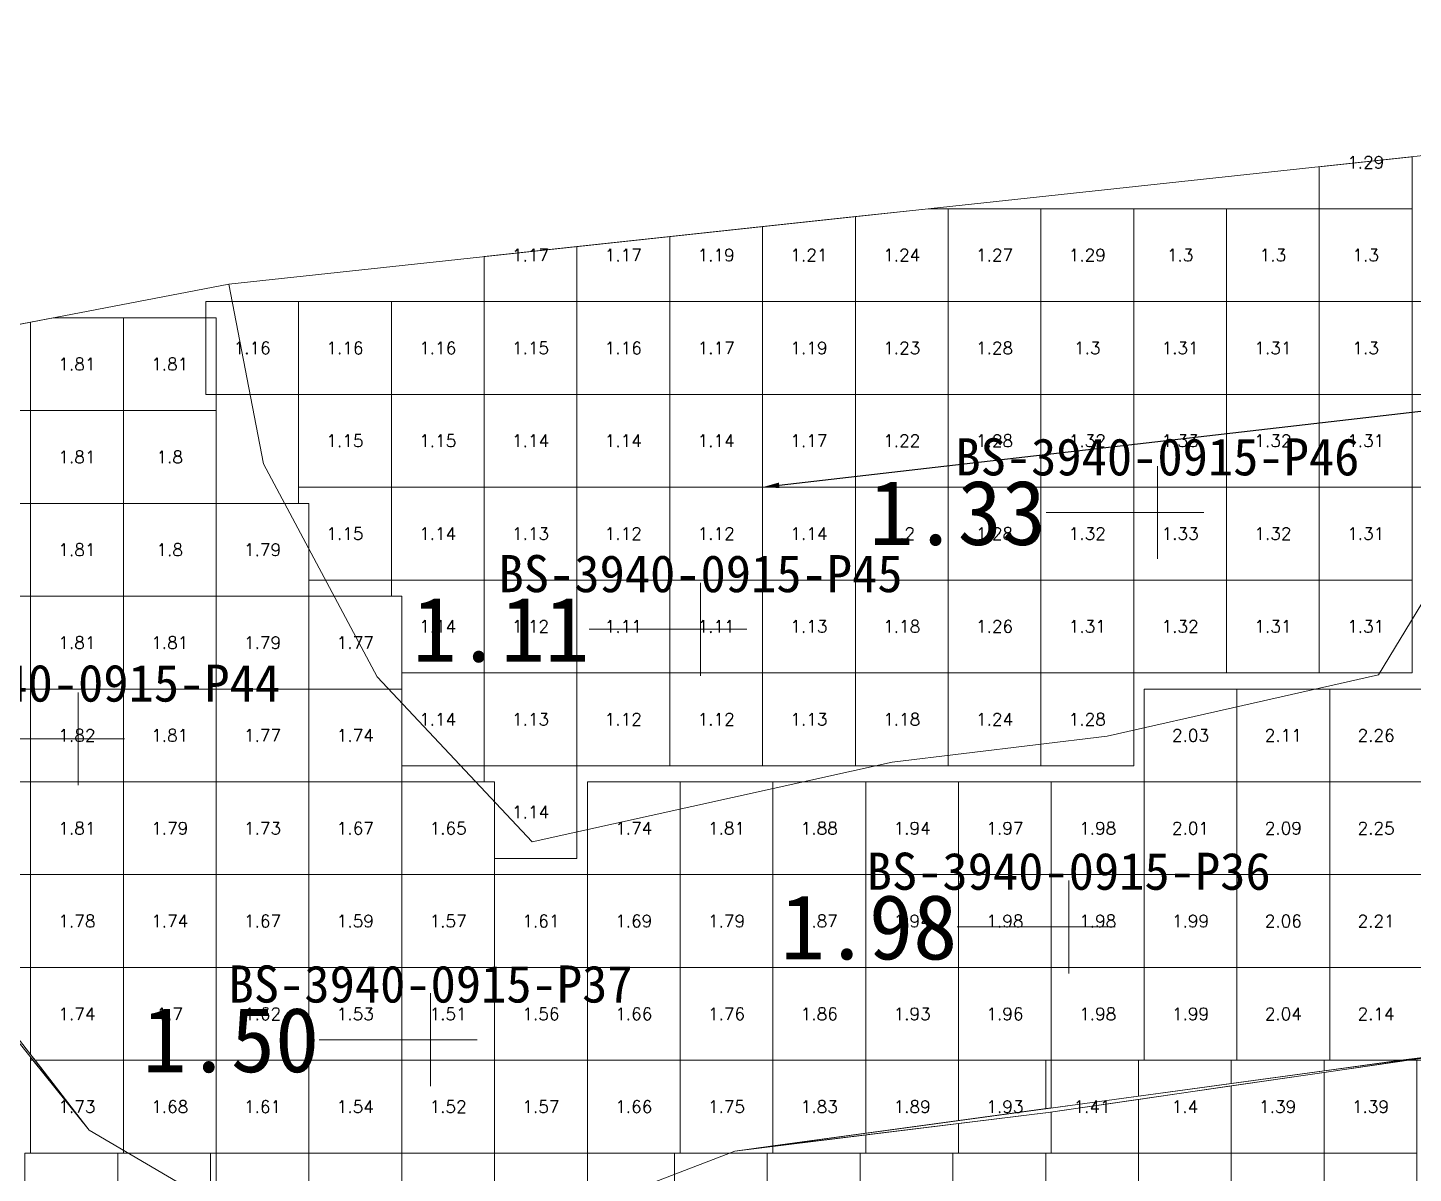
# Model space of a CAD drawing. Header units: inches. Extents: x 469985 to 470094, y 4349619 to 4349666.
# Drawn here: x 470051.65 to 470066.58, y 4349651.3 to 4349663.64 of the extents above; entities that cross this region are included whole.
import ezdxf
from ezdxf import colors
from ezdxf.entities.mleader import LeaderData, LeaderLine
from ezdxf.enums import TextEntityAlignment as Align
from ezdxf.math import Vec2, Vec3

# ---------------------------------------------------------------- set-up
doc = ezdxf.new("R2010")
doc.units = ezdxf.units.IN
doc.header["$MEASUREMENT"] = 0
for name, color, linetype, lineweight in [('点', 7, 'Continuous', 0), ('爆区方格网', 7, 'Continuous', 0), ('线条', 7, 'Continuous', 0), ('钻孔', 7, 'Continuous', 0)]:
    doc.layers.add(name, color=color, linetype=linetype, lineweight=lineweight)
doc.styles.add('3dmine_textStyle_1', font='txt.shx', dxfattribs={"height": 1, "bigfont": 'gbcbig.shx'})
doc.styles.add('3dmine_textStyle_2', font='simsunb.ttf', dxfattribs={"height": 1})
doc.styles.get("Standard").update_dxf_attribs({"font": 'arial.ttf'})

msp = doc.modelspace()

# ---------------------------------------------------------------- hatches: boundary and pattern name
at = {"layer": '钻孔', "linetype": 'Continuous', "lineweight": 0, "true_color": 0x0000ff, "extrusion": (0, 1, 0)}
for points in [[(-470064.823, 3930.486), (-470063.823, 3930.486), (-470063.823, 3940.486), (-470064.823, 3940.486)], [(-470059.9, 3929.772), (-470058.9, 3929.772), (-470058.9, 3940.772), (-470059.9, 3940.772)]]:
    msp.add_hatch(color=5, dxfattribs=at).paths.add_polyline_path(points, flags=0)
at = {"layer": '钻孔', "linetype": 'Continuous', "lineweight": 0, "true_color": 0xff0000, "extrusion": (0, 1, 0)}
for points in [[(-470053.192, 3929.817), (-470052.192, 3929.817), (-470052.192, 3940.817), (-470053.192, 3940.817)], [(-470063.867, 3929.742), (-470062.867, 3929.742), (-470062.867, 3940.742), (-470063.867, 3940.742)], [(-470056.991, 3929.75), (-470055.991, 3929.75), (-470055.991, 3940.75), (-470056.991, 3940.75)]]:
    msp.add_hatch(color=1, dxfattribs=at).paths.add_polyline_path(points, flags=0)

# ---------------------------------------------------------------- linework, layer by layer
at = {"color": 7, "linetype": 'Continuous', "lineweight": 0}
for points, elevation in [([(470047.117, 4349638.106), (470054.879, 4349638.777), (470061.268, 4349639.601), (470068.933, 4349639.99), (470072.867, 4349640.331), (470073.547, 4349643.49), (470075.928, 4349647.622), (470077.249, 4349652.237), (470076.521, 4349660.129), (470076.183, 4349663.27), (470072.137, 4349662.937), (470066.788, 4349662.272), (470067.495, 4349658.791), (470066.204, 4349656.669), (470063.283, 4349656.008), (470060.964, 4349655.726), (470057.087, 4349654.869), (470055.414, 4349656.646), (470054.192, 4349658.942), (470053.816, 4349660.878), (470048.386, 4349659.836)], 3935.364), ([(470053.816, 4349660.878), (470054.192, 4349658.942), (470055.414, 4349656.646), (470057.087, 4349654.869), (470060.964, 4349655.726), (470063.283, 4349656.008), (470066.204, 4349656.669), (470067.495, 4349658.791), (470066.788, 4349662.272), (470053.816, 4349660.878), (470053.816, 4349660.878)], 3935.363), ([(470049.125, 4349655.871), (470052.312, 4349651.762), (470055.296, 4349650.011), (470059.268, 4349651.538), (470067.525, 4349652.661), (470068.988, 4349652.36), (470070.251, 4349650.304), (470069.526, 4349649.115), (470066.875, 4349647.997), (470062.274, 4349647.979), (470061.243, 4349645.934), (470059.872, 4349644.483), (470058.91, 4349643.639), (470057.131, 4349643.145), (470053.818, 4349643.965), (470052.039, 4349645.708), (470048.627, 4349645.298)], 3935.363), ([(470050.741, 4349653.716), (470052.312, 4349651.762), (470055.296, 4349650.011), (470059.268, 4349651.538), (470062.645, 4349651.953), (470067.525, 4349652.661), (470068.988, 4349652.36), (470070.251, 4349650.304), (470069.526, 4349649.115), (470066.875, 4349647.997), (470062.274, 4349647.979), (470061.243, 4349645.934), (470059.872, 4349644.483), (470058.91, 4349643.639), (470057.131, 4349643.145), (470053.818, 4349643.965), (470052.039, 4349645.708), (470048.627, 4349645.298)], 3935.364)]:
    msp.add_lwpolyline(points, dxfattribs=dict(at, elevation=elevation))
at = {"layer": '点', "color": 138, "linetype": 'Continuous', "lineweight": 0, "true_color": 0x004c4c}
for points, elevation in [([(470063.823, 4349657.916), (470063.823, 4349658.916)], 3940.486), ([(470064.323, 4349658.416), (470063.323, 4349658.416)], 3940.486), ([(470058.9, 4349656.658), (470058.9, 4349657.658)], 3940.772), ([(470059.4, 4349657.158), (470058.4, 4349657.158)], 3940.772), ([(470052.192, 4349655.479), (470052.192, 4349656.479)], 3940.817), ([(470052.692, 4349655.979), (470051.692, 4349655.979)], 3940.817), ([(470062.867, 4349653.452), (470062.867, 4349654.452)], 3940.742), ([(470063.367, 4349653.952), (470062.367, 4349653.952)], 3940.742), ([(470055.991, 4349652.237), (470055.991, 4349653.237)], 3940.75), ([(470056.491, 4349652.737), (470055.491, 4349652.737)], 3940.75)]:
    msp.add_lwpolyline(points, dxfattribs=dict(at, elevation=elevation))
at = {"layer": '爆区方格网', "color": 5, "linetype": 'Continuous', "lineweight": 0, "true_color": 0x0000ff}
for points, elevation in [([(470066.568, 4349661.689), (470065.568, 4349661.689), (470065.568, 4349662.141), (470066.568, 4349662.249), (470066.568, 4349661.689)], 3940.486), ([(470061.568, 4349660.689), (470060.568, 4349660.689), (470060.568, 4349661.604), (470061.356, 4349661.689), (470061.568, 4349661.689), (470061.568, 4349660.689)], 3940.486), ([(470062.568, 4349660.689), (470061.568, 4349660.689), (470061.568, 4349661.689), (470062.568, 4349661.689), (470062.568, 4349660.689)], 3940.486), ([(470063.568, 4349660.689), (470062.568, 4349660.689), (470062.568, 4349661.689), (470063.568, 4349661.689), (470063.568, 4349660.689)], 3940.486), ([(470064.568, 4349660.689), (470063.568, 4349660.689), (470063.568, 4349661.689), (470064.568, 4349661.689), (470064.568, 4349660.689)], 3940.486), ([(470065.568, 4349660.689), (470064.568, 4349660.689), (470064.568, 4349661.689), (470065.568, 4349661.689), (470065.568, 4349660.689)], 3940.486), ([(470066.568, 4349660.689), (470065.568, 4349660.689), (470065.568, 4349661.689), (470066.568, 4349661.689), (470066.568, 4349660.689)], 3940.486), ([(470060.568, 4349660.689), (470059.568, 4349660.689), (470059.568, 4349661.496), (470060.568, 4349661.604), (470060.568, 4349660.689)], 3940.486), ([(470058.568, 4349660.689), (470057.568, 4349660.689), (470057.568, 4349661.281), (470058.568, 4349661.389), (470058.568, 4349660.689)], 3940.486), ([(470059.568, 4349660.689), (470058.568, 4349660.689), (470058.568, 4349661.389), (470059.568, 4349661.496), (470059.568, 4349660.689)], 3940.486), ([(470057.568, 4349660.689), (470056.568, 4349660.689), (470056.568, 4349661.174), (470057.568, 4349661.281), (470057.568, 4349660.689)], 3940.486), ([(470054.568, 4349659.689), (470053.568, 4349659.689), (470053.568, 4349660.689), (470054.568, 4349660.689), (470054.568, 4349659.689)], 3940.486), ([(470055.568, 4349659.689), (470054.568, 4349659.689), (470054.568, 4349660.689), (470055.568, 4349660.689), (470055.568, 4349659.689)], 3940.486), ([(470056.568, 4349659.689), (470055.568, 4349659.689), (470055.568, 4349660.689), (470056.568, 4349660.689), (470056.568, 4349659.689)], 3940.486), ([(470057.568, 4349659.689), (470056.568, 4349659.689), (470056.568, 4349660.689), (470057.568, 4349660.689), (470057.568, 4349659.689)], 3940.486), ([(470058.568, 4349659.689), (470057.568, 4349659.689), (470057.568, 4349660.689), (470058.568, 4349660.689), (470058.568, 4349659.689)], 3940.486), ([(470059.568, 4349659.689), (470058.568, 4349659.689), (470058.568, 4349660.689), (470059.568, 4349660.689), (470059.568, 4349659.689)], 3940.486), ([(470060.568, 4349659.689), (470059.568, 4349659.689), (470059.568, 4349660.689), (470060.568, 4349660.689), (470060.568, 4349659.689)], 3940.486), ([(470061.568, 4349659.689), (470060.568, 4349659.689), (470060.568, 4349660.689), (470061.568, 4349660.689), (470061.568, 4349659.689)], 3940.486), ([(470062.568, 4349659.689), (470061.568, 4349659.689), (470061.568, 4349660.689), (470062.568, 4349660.689), (470062.568, 4349659.689)], 3940.486), ([(470063.568, 4349659.689), (470062.568, 4349659.689), (470062.568, 4349660.689), (470063.568, 4349660.689), (470063.568, 4349659.689)], 3940.486), ([(470064.568, 4349659.689), (470063.568, 4349659.689), (470063.568, 4349660.689), (470064.568, 4349660.689), (470064.568, 4349659.689)], 3940.486), ([(470065.568, 4349659.689), (470064.568, 4349659.689), (470064.568, 4349660.689), (470065.568, 4349660.689), (470065.568, 4349659.689)], 3940.486), ([(470066.568, 4349659.689), (470065.568, 4349659.689), (470065.568, 4349660.689), (470066.568, 4349660.689), (470066.568, 4349659.689)], 3940.486), ([(470066.68, 4349660.515), (470067.568, 4349660.515), (470067.568, 4349659.689), (470066.568, 4349659.689), (470066.568, 4349660.689), (470066.68, 4349660.689), (470066.68, 4349660.515)], 3940.486), ([(470055.568, 4349658.689), (470054.568, 4349658.689), (470054.568, 4349659.689), (470055.568, 4349659.689), (470055.568, 4349658.689)], 3940.486), ([(470056.568, 4349658.689), (470055.568, 4349658.689), (470055.568, 4349659.689), (470056.568, 4349659.689), (470056.568, 4349658.689)], 3940.486), ([(470057.568, 4349658.689), (470056.568, 4349658.689), (470056.568, 4349659.689), (470057.568, 4349659.689), (470057.568, 4349658.689)], 3940.486), ([(470058.568, 4349658.689), (470057.568, 4349658.689), (470057.568, 4349659.689), (470058.568, 4349659.689), (470058.568, 4349658.689)], 3940.486), ([(470059.568, 4349658.689), (470058.568, 4349658.689), (470058.568, 4349659.689), (470059.568, 4349659.689), (470059.568, 4349658.689)], 3940.486), ([(470060.568, 4349658.689), (470059.568, 4349658.689), (470059.568, 4349659.689), (470060.568, 4349659.689), (470060.568, 4349658.689)], 3940.486), ([(470061.568, 4349658.689), (470060.568, 4349658.689), (470060.568, 4349659.689), (470061.568, 4349659.689), (470061.568, 4349658.689)], 3940.486), ([(470062.568, 4349658.689), (470061.568, 4349658.689), (470061.568, 4349659.689), (470062.568, 4349659.689), (470062.568, 4349658.689)], 3940.486), ([(470063.568, 4349658.689), (470062.568, 4349658.689), (470062.568, 4349659.689), (470063.568, 4349659.689), (470063.568, 4349658.689)], 3940.486), ([(470064.568, 4349658.689), (470063.568, 4349658.689), (470063.568, 4349659.689), (470064.568, 4349659.689), (470064.568, 4349658.689)], 3940.486), ([(470065.568, 4349658.689), (470064.568, 4349658.689), (470064.568, 4349659.689), (470065.568, 4349659.689), (470065.568, 4349658.689)], 3940.486), ([(470066.568, 4349658.689), (470065.568, 4349658.689), (470065.568, 4349659.689), (470066.568, 4349659.689), (470066.568, 4349658.689)], 3940.486), ([(470067.568, 4349658.689), (470066.568, 4349658.689), (470066.568, 4349659.689), (470067.568, 4349659.689), (470067.568, 4349658.689)], 3940.486), ([(470055.568, 4349657.689), (470054.68, 4349657.689), (470054.68, 4349658.515), (470054.568, 4349658.515), (470054.568, 4349658.689), (470055.568, 4349658.689), (470055.568, 4349657.689)], 3940.486), ([(470056.568, 4349657.689), (470055.568, 4349657.689), (470055.568, 4349658.689), (470056.568, 4349658.689), (470056.568, 4349657.689)], 3940.486), ([(470057.568, 4349657.689), (470056.568, 4349657.689), (470056.568, 4349658.689), (470057.568, 4349658.689), (470057.568, 4349657.689)], 3940.486), ([(470058.568, 4349657.689), (470057.568, 4349657.689), (470057.568, 4349658.689), (470058.568, 4349658.689), (470058.568, 4349657.689)], 3940.486), ([(470059.568, 4349657.689), (470058.568, 4349657.689), (470058.568, 4349658.689), (470059.568, 4349658.689), (470059.568, 4349657.689)], 3940.486), ([(470060.568, 4349657.689), (470059.568, 4349657.689), (470059.568, 4349658.689), (470060.568, 4349658.689), (470060.568, 4349657.689)], 3940.486), ([(470061.568, 4349657.689), (470060.568, 4349657.689), (470060.568, 4349658.689), (470061.568, 4349658.689), (470061.568, 4349657.689)], 3940.486), ([(470062.568, 4349657.689), (470061.568, 4349657.689), (470061.568, 4349658.689), (470062.568, 4349658.689), (470062.568, 4349657.689)], 3940.486), ([(470063.568, 4349657.689), (470062.568, 4349657.689), (470062.568, 4349658.689), (470063.568, 4349658.689), (470063.568, 4349657.689)], 3940.486), ([(470064.568, 4349657.689), (470063.568, 4349657.689), (470063.568, 4349658.689), (470064.568, 4349658.689), (470064.568, 4349657.689)], 3940.486), ([(470065.568, 4349657.689), (470064.568, 4349657.689), (470064.568, 4349658.689), (470065.568, 4349658.689), (470065.568, 4349657.689)], 3940.486), ([(470066.568, 4349657.689), (470065.568, 4349657.689), (470065.568, 4349658.689), (470066.568, 4349658.689), (470066.568, 4349657.689)], 3940.486), ([(470056.568, 4349656.689), (470055.68, 4349656.689), (470055.68, 4349657.515), (470055.568, 4349657.515), (470055.568, 4349657.689), (470056.568, 4349657.689), (470056.568, 4349656.689)], 3940.486), ([(470057.568, 4349656.689), (470056.568, 4349656.689), (470056.568, 4349657.689), (470057.568, 4349657.689), (470057.568, 4349656.689)], 3940.486), ([(470058.568, 4349656.689), (470057.568, 4349656.689), (470057.568, 4349657.689), (470058.568, 4349657.689), (470058.568, 4349656.689)], 3940.486), ([(470059.568, 4349656.689), (470058.568, 4349656.689), (470058.568, 4349657.689), (470059.568, 4349657.689), (470059.568, 4349656.689)], 3940.486), ([(470060.568, 4349656.689), (470059.568, 4349656.689), (470059.568, 4349657.689), (470060.568, 4349657.689), (470060.568, 4349656.689)], 3940.486), ([(470061.568, 4349656.689), (470060.568, 4349656.689), (470060.568, 4349657.689), (470061.568, 4349657.689), (470061.568, 4349656.689)], 3940.486), ([(470062.568, 4349656.689), (470061.568, 4349656.689), (470061.568, 4349657.689), (470062.568, 4349657.689), (470062.568, 4349656.689)], 3940.486), ([(470063.568, 4349656.689), (470062.568, 4349656.689), (470062.568, 4349657.689), (470063.568, 4349657.689), (470063.568, 4349656.689)], 3940.486), ([(470064.568, 4349656.689), (470063.568, 4349656.689), (470063.568, 4349657.689), (470064.568, 4349657.689), (470064.568, 4349656.689)], 3940.486), ([(470065.568, 4349656.689), (470064.568, 4349656.689), (470064.568, 4349657.689), (470065.568, 4349657.689), (470065.568, 4349656.689)], 3940.486), ([(470066.568, 4349656.689), (470065.568, 4349656.689), (470065.568, 4349657.689), (470066.568, 4349657.689), (470066.568, 4349656.689)], 3940.486), ([(470056.568, 4349655.689), (470055.68, 4349655.689), (470055.68, 4349656.515), (470055.68, 4349656.689), (470056.568, 4349656.689), (470056.568, 4349655.689)], 3940.486), ([(470057.568, 4349655.689), (470056.568, 4349655.689), (470056.568, 4349656.689), (470057.568, 4349656.689), (470057.568, 4349655.689)], 3940.486), ([(470058.568, 4349655.689), (470057.568, 4349655.689), (470057.568, 4349656.689), (470058.568, 4349656.689), (470058.568, 4349655.689)], 3940.486), ([(470059.568, 4349655.689), (470058.568, 4349655.689), (470058.568, 4349656.689), (470059.568, 4349656.689), (470059.568, 4349655.689)], 3940.486), ([(470060.568, 4349655.689), (470059.568, 4349655.689), (470059.568, 4349656.689), (470060.568, 4349656.689), (470060.568, 4349655.689)], 3940.486), ([(470061.568, 4349655.689), (470060.568, 4349655.689), (470060.568, 4349656.689), (470061.568, 4349656.689), (470061.568, 4349655.689)], 3940.486), ([(470062.568, 4349655.689), (470061.568, 4349655.689), (470061.568, 4349656.689), (470062.568, 4349656.689), (470062.568, 4349655.689)], 3940.486), ([(470063.568, 4349655.689), (470062.568, 4349655.689), (470062.568, 4349656.689), (470063.568, 4349656.689), (470063.568, 4349655.689)], 3940.486), ([(470057.568, 4349654.689), (470056.68, 4349654.689), (470056.68, 4349655.515), (470056.568, 4349655.515), (470056.568, 4349655.689), (470057.568, 4349655.689), (470057.568, 4349654.689)], 3940.486), ([(470063.619, 4349652.13), (470062.619, 4349651.994), (470062.619, 4349652.515), (470063.619, 4349652.515), (470063.619, 4349652.13)], 3940.213), ([(470064.619, 4349652.266), (470063.619, 4349652.13), (470063.619, 4349652.515), (470064.619, 4349652.515), (470064.619, 4349652.266)], 3940.213), ([(470065.619, 4349652.402), (470064.619, 4349652.266), (470064.619, 4349652.515), (470065.619, 4349652.515), (470065.619, 4349652.402)], 3940.213), ([(470065.619, 4349652.402), (470065.619, 4349652.515), (470066.448, 4349652.515), (470065.619, 4349652.402)], 3940.213), ([(470066.619, 4349651.515), (470065.619, 4349651.515), (470065.619, 4349652.385), (470066.516, 4349652.515), (470066.619, 4349652.515), (470066.619, 4349651.515)], 3940.213), ([(470065.619, 4349651.515), (470064.619, 4349651.515), (470064.619, 4349652.24), (470065.619, 4349652.385), (470065.619, 4349651.515)], 3940.213), ([(470064.619, 4349651.515), (470063.619, 4349651.515), (470063.619, 4349652.094), (470064.619, 4349652.24), (470064.619, 4349651.515)], 3940.213), ([(470063.619, 4349651.515), (470062.68, 4349651.515), (470062.68, 4349651.958), (470062.645, 4349651.953), (470062.619, 4349651.95), (470062.619, 4349651.95), (470062.645, 4349651.953), (470063.619, 4349652.094), (470063.619, 4349651.515)], 3940.213), ([(470052.619, 4349650.515), (470051.619, 4349650.515), (470051.619, 4349651.515), (470052.619, 4349651.515), (470052.619, 4349650.515)], 3940.213), ([(470053.619, 4349650.515), (470052.619, 4349650.515), (470052.619, 4349651.515), (470053.619, 4349651.515), (470053.619, 4349650.515)], 3940.213), ([(470058.619, 4349650.515), (470057.68, 4349650.515), (470057.68, 4349651.515), (470058.619, 4349651.515), (470058.619, 4349650.515)], 3940.213), ([(470059.619, 4349650.515), (470058.619, 4349650.515), (470058.619, 4349651.515), (470059.619, 4349651.515), (470059.619, 4349650.515)], 3940.213), ([(470060.619, 4349650.515), (470059.619, 4349650.515), (470059.619, 4349651.515), (470060.619, 4349651.515), (470060.619, 4349650.515)], 3940.213), ([(470061.619, 4349650.515), (470060.619, 4349650.515), (470060.619, 4349651.515), (470061.619, 4349651.515), (470061.619, 4349650.515)], 3940.213), ([(470062.619, 4349650.515), (470061.619, 4349650.515), (470061.619, 4349651.515), (470062.619, 4349651.515), (470062.619, 4349650.515)], 3940.213), ([(470063.619, 4349650.515), (470062.619, 4349650.515), (470062.619, 4349651.515), (470063.619, 4349651.515), (470063.619, 4349650.515)], 3940.213), ([(470064.619, 4349650.515), (470063.619, 4349650.515), (470063.619, 4349651.515), (470064.619, 4349651.515), (470064.619, 4349650.515)], 3940.213), ([(470065.619, 4349650.515), (470064.619, 4349650.515), (470064.619, 4349651.515), (470065.619, 4349651.515), (470065.619, 4349650.515)], 3940.213), ([(470066.619, 4349650.515), (470065.619, 4349650.515), (470065.619, 4349651.515), (470066.619, 4349651.515), (470066.619, 4349650.515)], 3940.213)]:
    msp.add_lwpolyline(points, dxfattribs=dict(at, elevation=elevation))
at = {"layer": '爆区方格网', "color": 1, "linetype": 'Continuous', "lineweight": 0, "true_color": 0xff0000, "elevation": 3940.68}
for points in [[(470052.68, 4349659.515), (470051.68, 4349659.515), (470051.68, 4349660.468), (470051.922, 4349660.515), (470052.68, 4349660.515), (470052.68, 4349659.515)], [(470053.68, 4349659.515), (470052.68, 4349659.515), (470052.68, 4349660.515), (470053.68, 4349660.515), (470053.68, 4349659.515)], [(470051.68, 4349659.515), (470050.68, 4349659.515), (470050.68, 4349660.276), (470051.68, 4349660.468), (470051.68, 4349659.515)], [(470051.68, 4349658.515), (470050.68, 4349658.515), (470050.68, 4349659.515), (470051.68, 4349659.515), (470051.68, 4349658.515)], [(470052.68, 4349658.515), (470051.68, 4349658.515), (470051.68, 4349659.515), (470052.68, 4349659.515), (470052.68, 4349658.515)], [(470053.68, 4349658.515), (470052.68, 4349658.515), (470052.68, 4349659.515), (470053.68, 4349659.515), (470053.68, 4349658.515)], [(470051.68, 4349657.515), (470050.68, 4349657.515), (470050.68, 4349658.515), (470051.68, 4349658.515), (470051.68, 4349657.515)], [(470052.68, 4349657.515), (470051.68, 4349657.515), (470051.68, 4349658.515), (470052.68, 4349658.515), (470052.68, 4349657.515)], [(470053.68, 4349657.515), (470052.68, 4349657.515), (470052.68, 4349658.515), (470053.68, 4349658.515), (470053.68, 4349657.515)], [(470054.68, 4349657.515), (470053.68, 4349657.515), (470053.68, 4349658.515), (470054.68, 4349658.515), (470054.68, 4349657.515)], [(470051.68, 4349656.515), (470050.68, 4349656.515), (470050.68, 4349657.515), (470051.68, 4349657.515), (470051.68, 4349656.515)], [(470052.68, 4349656.515), (470051.68, 4349656.515), (470051.68, 4349657.515), (470052.68, 4349657.515), (470052.68, 4349656.515)], [(470053.68, 4349656.515), (470052.68, 4349656.515), (470052.68, 4349657.515), (470053.68, 4349657.515), (470053.68, 4349656.515)], [(470054.68, 4349656.515), (470053.68, 4349656.515), (470053.68, 4349657.515), (470054.68, 4349657.515), (470054.68, 4349656.515)], [(470055.68, 4349656.515), (470054.68, 4349656.515), (470054.68, 4349657.515), (470055.68, 4349657.515), (470055.68, 4349656.515)], [(470051.68, 4349655.515), (470050.68, 4349655.515), (470050.68, 4349656.515), (470051.68, 4349656.515), (470051.68, 4349655.515)], [(470052.68, 4349655.515), (470051.68, 4349655.515), (470051.68, 4349656.515), (470052.68, 4349656.515), (470052.68, 4349655.515)], [(470053.68, 4349655.515), (470052.68, 4349655.515), (470052.68, 4349656.515), (470053.68, 4349656.515), (470053.68, 4349655.515)], [(470054.68, 4349655.515), (470053.68, 4349655.515), (470053.68, 4349656.515), (470054.68, 4349656.515), (470054.68, 4349655.515)], [(470055.68, 4349655.515), (470054.68, 4349655.515), (470054.68, 4349656.515), (470055.68, 4349656.515), (470055.68, 4349655.515)], [(470064.68, 4349655.515), (470063.68, 4349655.515), (470063.68, 4349656.515), (470064.68, 4349656.515), (470064.68, 4349655.515)], [(470065.68, 4349655.515), (470064.68, 4349655.515), (470064.68, 4349656.515), (470065.68, 4349656.515), (470065.68, 4349655.515)], [(470066.68, 4349655.515), (470065.68, 4349655.515), (470065.68, 4349656.515), (470066.68, 4349656.515), (470066.68, 4349655.515)], [(470051.68, 4349654.515), (470050.68, 4349654.515), (470050.68, 4349655.515), (470051.68, 4349655.515), (470051.68, 4349654.515)], [(470052.68, 4349654.515), (470051.68, 4349654.515), (470051.68, 4349655.515), (470052.68, 4349655.515), (470052.68, 4349654.515)], [(470053.68, 4349654.515), (470052.68, 4349654.515), (470052.68, 4349655.515), (470053.68, 4349655.515), (470053.68, 4349654.515)], [(470054.68, 4349654.515), (470053.68, 4349654.515), (470053.68, 4349655.515), (470054.68, 4349655.515), (470054.68, 4349654.515)], [(470055.68, 4349654.515), (470054.68, 4349654.515), (470054.68, 4349655.515), (470055.68, 4349655.515), (470055.68, 4349654.515)], [(470056.68, 4349654.515), (470055.68, 4349654.515), (470055.68, 4349655.515), (470056.68, 4349655.515), (470056.68, 4349654.515)], [(470058.68, 4349654.515), (470057.68, 4349654.515), (470057.68, 4349655.515), (470058.68, 4349655.515), (470058.68, 4349654.515)], [(470059.68, 4349654.515), (470058.68, 4349654.515), (470058.68, 4349655.515), (470059.68, 4349655.515), (470059.68, 4349654.515)], [(470060.68, 4349654.515), (470059.68, 4349654.515), (470059.68, 4349655.515), (470060.68, 4349655.515), (470060.68, 4349654.515)], [(470061.68, 4349654.515), (470060.68, 4349654.515), (470060.68, 4349655.515), (470061.68, 4349655.515), (470061.68, 4349654.515)], [(470062.68, 4349654.515), (470061.68, 4349654.515), (470061.68, 4349655.515), (470062.68, 4349655.515), (470062.68, 4349654.515)], [(470063.68, 4349654.515), (470062.68, 4349654.515), (470062.68, 4349655.515), (470063.68, 4349655.515), (470063.68, 4349654.515)], [(470064.68, 4349654.515), (470063.68, 4349654.515), (470063.68, 4349655.515), (470064.68, 4349655.515), (470064.68, 4349654.515)], [(470065.68, 4349654.515), (470064.68, 4349654.515), (470064.68, 4349655.515), (470065.68, 4349655.515), (470065.68, 4349654.515)], [(470066.68, 4349654.515), (470065.68, 4349654.515), (470065.68, 4349655.515), (470066.68, 4349655.515), (470066.68, 4349654.515)], [(470051.68, 4349653.515), (470050.952, 4349653.515), (470050.68, 4349653.866), (470050.68, 4349654.515), (470051.68, 4349654.515), (470051.68, 4349653.515)], [(470052.68, 4349653.515), (470051.68, 4349653.515), (470051.68, 4349654.515), (470052.68, 4349654.515), (470052.68, 4349653.515)], [(470053.68, 4349653.515), (470052.68, 4349653.515), (470052.68, 4349654.515), (470053.68, 4349654.515), (470053.68, 4349653.515)], [(470054.68, 4349653.515), (470053.68, 4349653.515), (470053.68, 4349654.515), (470054.68, 4349654.515), (470054.68, 4349653.515)], [(470055.68, 4349653.515), (470054.68, 4349653.515), (470054.68, 4349654.515), (470055.68, 4349654.515), (470055.68, 4349653.515)], [(470056.68, 4349653.515), (470055.68, 4349653.515), (470055.68, 4349654.515), (470056.68, 4349654.515), (470056.68, 4349653.515)], [(470057.68, 4349653.515), (470056.68, 4349653.515), (470056.68, 4349654.515), (470057.68, 4349654.515), (470057.68, 4349653.515)], [(470058.68, 4349653.515), (470057.68, 4349653.515), (470057.68, 4349654.515), (470058.68, 4349654.515), (470058.68, 4349653.515)], [(470059.68, 4349653.515), (470058.68, 4349653.515), (470058.68, 4349654.515), (470059.68, 4349654.515), (470059.68, 4349653.515)], [(470060.68, 4349653.515), (470059.68, 4349653.515), (470059.68, 4349654.515), (470060.68, 4349654.515), (470060.68, 4349653.515)], [(470061.68, 4349653.515), (470060.68, 4349653.515), (470060.68, 4349654.515), (470061.68, 4349654.515), (470061.68, 4349653.515)], [(470062.68, 4349653.515), (470061.68, 4349653.515), (470061.68, 4349654.515), (470062.68, 4349654.515), (470062.68, 4349653.515)], [(470063.68, 4349653.515), (470062.68, 4349653.515), (470062.68, 4349654.515), (470063.68, 4349654.515), (470063.68, 4349653.515)], [(470064.68, 4349653.515), (470063.68, 4349653.515), (470063.68, 4349654.515), (470064.68, 4349654.515), (470064.68, 4349653.515)], [(470065.68, 4349653.515), (470064.68, 4349653.515), (470064.68, 4349654.515), (470065.68, 4349654.515), (470065.68, 4349653.515)], [(470066.68, 4349653.515), (470065.68, 4349653.515), (470065.68, 4349654.515), (470066.68, 4349654.515), (470066.68, 4349653.515)], [(470052.68, 4349652.515), (470051.728, 4349652.515), (470051.68, 4349652.576), (470051.68, 4349653.515), (470052.68, 4349653.515), (470052.68, 4349652.515)], [(470053.68, 4349652.515), (470052.68, 4349652.515), (470052.68, 4349653.515), (470053.68, 4349653.515), (470053.68, 4349652.515)], [(470054.68, 4349652.515), (470053.68, 4349652.515), (470053.68, 4349653.515), (470054.68, 4349653.515), (470054.68, 4349652.515)], [(470055.68, 4349652.515), (470054.68, 4349652.515), (470054.68, 4349653.515), (470055.68, 4349653.515), (470055.68, 4349652.515)], [(470056.68, 4349652.515), (470055.68, 4349652.515), (470055.68, 4349653.515), (470056.68, 4349653.515), (470056.68, 4349652.515)], [(470057.68, 4349652.515), (470056.68, 4349652.515), (470056.68, 4349653.515), (470057.68, 4349653.515), (470057.68, 4349652.515)], [(470058.68, 4349652.515), (470057.68, 4349652.515), (470057.68, 4349653.515), (470058.68, 4349653.515), (470058.68, 4349652.515)], [(470059.68, 4349652.515), (470058.68, 4349652.515), (470058.68, 4349653.515), (470059.68, 4349653.515), (470059.68, 4349652.515)], [(470060.68, 4349652.515), (470059.68, 4349652.515), (470059.68, 4349653.515), (470060.68, 4349653.515), (470060.68, 4349652.515)], [(470061.68, 4349652.515), (470060.68, 4349652.515), (470060.68, 4349653.515), (470061.68, 4349653.515), (470061.68, 4349652.515)], [(470062.68, 4349652.515), (470061.68, 4349652.515), (470061.68, 4349653.515), (470062.68, 4349653.515), (470062.68, 4349652.515)], [(470063.68, 4349652.515), (470062.68, 4349652.515), (470062.68, 4349653.515), (470063.68, 4349653.515), (470063.68, 4349652.515)], [(470064.68, 4349652.515), (470063.68, 4349652.515), (470063.68, 4349653.515), (470064.68, 4349653.515), (470064.68, 4349652.515)], [(470065.68, 4349652.515), (470064.68, 4349652.515), (470064.68, 4349653.515), (470065.68, 4349653.515), (470065.68, 4349652.515)], [(470066.68, 4349652.546), (470066.448, 4349652.515), (470065.68, 4349652.515), (470065.68, 4349653.515), (470066.68, 4349653.515), (470066.68, 4349652.546)], [(470051.706, 4349652.515), (470051.68, 4349652.515), (470051.68, 4349652.547), (470051.706, 4349652.515)], [(470052.68, 4349651.515), (470051.68, 4349651.515), (470051.68, 4349652.515), (470051.706, 4349652.515), (470052.312, 4349651.762), (470051.728, 4349652.515), (470052.68, 4349652.515), (470052.68, 4349651.515)], [(470053.68, 4349651.515), (470052.68, 4349651.515), (470052.68, 4349652.515), (470053.68, 4349652.515), (470053.68, 4349651.515)], [(470054.68, 4349651.515), (470053.68, 4349651.515), (470053.68, 4349652.515), (470054.68, 4349652.515), (470054.68, 4349651.515)], [(470055.68, 4349651.515), (470054.68, 4349651.515), (470054.68, 4349652.515), (470055.68, 4349652.515), (470055.68, 4349651.515)], [(470056.68, 4349651.515), (470055.68, 4349651.515), (470055.68, 4349652.515), (470056.68, 4349652.515), (470056.68, 4349651.515)], [(470057.68, 4349651.515), (470056.68, 4349651.515), (470056.68, 4349652.515), (470057.68, 4349652.515), (470057.68, 4349651.515)], [(470058.68, 4349651.515), (470057.68, 4349651.515), (470057.68, 4349652.515), (470058.68, 4349652.515), (470058.68, 4349651.515)], [(470059.68, 4349651.594), (470059.268, 4349651.538), (470059.68, 4349651.589), (470059.68, 4349651.515), (470058.68, 4349651.515), (470058.68, 4349652.515), (470059.68, 4349652.515), (470059.68, 4349651.594)], [(470060.68, 4349651.73), (470059.68, 4349651.594), (470059.68, 4349652.515), (470060.68, 4349652.515), (470060.68, 4349651.73)], [(470061.68, 4349651.866), (470060.68, 4349651.73), (470060.68, 4349652.515), (470061.68, 4349652.515), (470061.68, 4349651.866)], [(470062.68, 4349652.002), (470061.68, 4349651.866), (470061.68, 4349652.515), (470062.68, 4349652.515), (470062.68, 4349652.002)], [(470066.68, 4349652.515), (470066.516, 4349652.515), (470066.68, 4349652.539), (470066.68, 4349652.515)], [(470061.68, 4349651.515), (470060.68, 4349651.515), (470060.68, 4349651.712), (470061.68, 4349651.835), (470061.68, 4349651.515)], [(470062.68, 4349651.515), (470061.68, 4349651.515), (470061.68, 4349651.835), (470062.645, 4349651.953), (470062.68, 4349651.958), (470062.68, 4349651.515)], [(470060.68, 4349651.515), (470059.68, 4349651.515), (470059.68, 4349651.589), (470060.68, 4349651.712), (470060.68, 4349651.515)], [(470054.68, 4349650.515), (470053.68, 4349650.515), (470053.68, 4349651.515), (470054.68, 4349651.515), (470054.68, 4349650.515)], [(470055.68, 4349650.515), (470054.68, 4349650.515), (470054.68, 4349651.515), (470055.68, 4349651.515), (470055.68, 4349650.515)], [(470056.68, 4349650.515), (470055.68, 4349650.515), (470055.68, 4349651.515), (470056.68, 4349651.515), (470056.68, 4349650.515)], [(470057.68, 4349650.515), (470056.68, 4349650.515), (470056.68, 4349651.515), (470057.68, 4349651.515), (470057.68, 4349650.515)]]:
    msp.add_lwpolyline(points, dxfattribs=at)
at = {"layer": '线条', "color": 138, "linetype": 'Continuous', "lineweight": 0, "true_color": 0x004c4c}
for points, elevation in [([(470063.823, 4349658.416), (470063.823, 4349658.416), (470063.823, 4349658.416)], 3940.486), ([(470058.9, 4349657.158), (470058.9, 4349657.158), (470058.9, 4349657.158)], 3940.772), ([(470052.192, 4349655.979), (470052.192, 4349655.979), (470052.192, 4349655.979)], 3940.817), ([(470062.867, 4349653.952), (470062.867, 4349653.952), (470062.867, 4349653.952)], 3940.742), ([(470055.991, 4349652.737), (470055.991, 4349652.737), (470055.991, 4349652.737)], 3940.75)]:
    msp.add_lwpolyline(points, dxfattribs=dict(at, elevation=elevation))
at = {"layer": '钻孔', "color": 5, "linetype": 'Continuous', "lineweight": 0, "true_color": 0x0000ff}
for points, elevation in [([(470063.823, 4349658.416), (470062.623, 4349658.416)], 3940.486), ([(470063.823, 4349658.416), (470062.623, 4349658.416)], 3930.486), ([(470058.9, 4349657.158), (470057.7, 4349657.158)], 3940.772), ([(470058.9, 4349657.158), (470057.7, 4349657.158)], 3929.772)]:
    msp.add_lwpolyline(points, dxfattribs=dict(at, elevation=elevation))
at = {"layer": '钻孔', "color": 1, "linetype": 'Continuous', "lineweight": 0, "true_color": 0xff0000}
for points, elevation in [([(470052.192, 4349655.979), (470050.992, 4349655.979)], 3940.817), ([(470052.192, 4349655.979), (470050.992, 4349655.979)], 3929.817), ([(470062.867, 4349653.952), (470061.667, 4349653.952)], 3940.742), ([(470062.867, 4349653.952), (470061.667, 4349653.952)], 3929.742), ([(470055.991, 4349652.737), (470054.791, 4349652.737)], 3940.75), ([(470055.991, 4349652.737), (470054.791, 4349652.737)], 3929.75)]:
    msp.add_lwpolyline(points, dxfattribs=dict(at, elevation=elevation))

# ---------------------------------------------------------------- texts
at = {"color": 5, "linetype": 'Continuous', "lineweight": 0, "true_color": 0x0000ff, "style": '3dmine_textStyle_1'}
for s, p in [('1.29', (470066.068, 4349662.189, 3940.486)), ('1.17', (470057.068, 4349661.189, 3940.486)), ('1.17', (470058.068, 4349661.189, 3940.486)), ('1.19', (470059.068, 4349661.189, 3940.486)), ('1.21', (470060.068, 4349661.189, 3940.486)), ('1.24', (470061.068, 4349661.189, 3940.486)), ('1.27', (470062.068, 4349661.189, 3940.486)), ('1.29', (470063.068, 4349661.189, 3940.486)), ('1.3', (470064.068, 4349661.189, 3940.486)), ('1.3', (470065.068, 4349661.189, 3940.486)), ('1.3', (470066.068, 4349661.189, 3940.486)), ('1.16', (470054.068, 4349660.189, 3940.486)), ('1.16', (470055.068, 4349660.189, 3940.486)), ('1.16', (470056.068, 4349660.189, 3940.486)), ('1.15', (470057.068, 4349660.189, 3940.486)), ('1.16', (470058.068, 4349660.189, 3940.486)), ('1.17', (470059.068, 4349660.189, 3940.486)), ('1.19', (470060.068, 4349660.189, 3940.486)), ('1.23', (470061.068, 4349660.189, 3940.486)), ('1.28', (470062.068, 4349660.189, 3940.486)), ('1.3', (470063.068, 4349660.189, 3940.486)), ('1.31', (470064.068, 4349660.189, 3940.486)), ('1.31', (470065.068, 4349660.189, 3940.486)), ('1.3', (470066.068, 4349660.189, 3940.486)), ('1.15', (470055.068, 4349659.189, 3940.486)), ('1.15', (470056.068, 4349659.189, 3940.486)), ('1.14', (470057.068, 4349659.189, 3940.486)), ('1.14', (470058.068, 4349659.189, 3940.486)), ('1.14', (470059.068, 4349659.189, 3940.486)), ('1.17', (470060.068, 4349659.189, 3940.486)), ('1.22', (470061.068, 4349659.189, 3940.486)), ('1.28', (470062.068, 4349659.189, 3940.486)), ('1.32', (470063.068, 4349659.189, 3940.486)), ('1.33', (470064.068, 4349659.189, 3940.486)), ('1.32', (470065.068, 4349659.189, 3940.486)), ('1.31', (470066.068, 4349659.189, 3940.486)), ('1.15', (470055.068, 4349658.189, 3940.486)), ('1.14', (470056.068, 4349658.189, 3940.486)), ('1.13', (470057.068, 4349658.189, 3940.486)), ('1.12', (470058.068, 4349658.189, 3940.486)), ('1.12', (470059.068, 4349658.189, 3940.486)), ('1.14', (470060.068, 4349658.189, 3940.486)), ('1.2', (470061.068, 4349658.189, 3940.486)), ('1.28', (470062.068, 4349658.189, 3940.486)), ('1.32', (470063.068, 4349658.189, 3940.486)), ('1.33', (470064.068, 4349658.189, 3940.486)), ('1.32', (470065.068, 4349658.189, 3940.486)), ('1.31', (470066.068, 4349658.189, 3940.486)), ('1.14', (470056.068, 4349657.189, 3940.486)), ('1.12', (470057.068, 4349657.189, 3940.486)), ('1.11', (470058.068, 4349657.189, 3940.486)), ('1.11', (470059.068, 4349657.189, 3940.486)), ('1.13', (470060.068, 4349657.189, 3940.486)), ('1.18', (470061.068, 4349657.189, 3940.486)), ('1.26', (470062.068, 4349657.189, 3940.486)), ('1.31', (470063.068, 4349657.189, 3940.486)), ('1.32', (470064.068, 4349657.189, 3940.486)), ('1.31', (470065.068, 4349657.189, 3940.486)), ('1.31', (470066.068, 4349657.189, 3940.486)), ('1.14', (470056.068, 4349656.189, 3940.486)), ('1.13', (470057.068, 4349656.189, 3940.486)), ('1.12', (470058.068, 4349656.189, 3940.486)), ('1.12', (470059.068, 4349656.189, 3940.486)), ('1.13', (470060.068, 4349656.189, 3940.486)), ('1.18', (470061.068, 4349656.189, 3940.486)), ('1.24', (470062.068, 4349656.189, 3940.486)), ('1.28', (470063.068, 4349656.189, 3940.486)), ('1.14', (470057.068, 4349655.189, 3940.486)), ('1.41', (470063.119, 4349652.015, 3940.213)), ('1.4', (470064.119, 4349652.015, 3940.213)), ('1.39', (470065.119, 4349652.015, 3940.213)), ('1.39', (470066.119, 4349652.015, 3940.213))]:
    msp.add_text(s, height=0.1333, dxfattribs=at).set_placement(p, align=Align.MIDDLE_CENTER)
at = {"color": 1, "linetype": 'Continuous', "lineweight": 0, "true_color": 0xff0000, "style": '3dmine_textStyle_1'}
for s, p in [('1.81', (470052.18, 4349660.015, 3940.68)), ('1.81', (470053.18, 4349660.015, 3940.68)), ('1.81', (470052.18, 4349659.015, 3940.68)), ('1.8', (470053.18, 4349659.015, 3940.68)), ('1.81', (470052.18, 4349658.015, 3940.68)), ('1.8', (470053.18, 4349658.015, 3940.68)), ('1.79', (470054.18, 4349658.015, 3940.68)), ('1.81', (470052.18, 4349657.015, 3940.68)), ('1.81', (470053.18, 4349657.015, 3940.68)), ('1.79', (470054.18, 4349657.015, 3940.68)), ('1.77', (470055.18, 4349657.015, 3940.68)), ('1.82', (470052.18, 4349656.015, 3940.68)), ('1.81', (470053.18, 4349656.015, 3940.68)), ('1.77', (470054.18, 4349656.015, 3940.68)), ('1.74', (470055.18, 4349656.015, 3940.68)), ('2.03', (470064.18, 4349656.015, 3940.68)), ('2.11', (470065.18, 4349656.015, 3940.68)), ('2.26', (470066.18, 4349656.015, 3940.68)), ('1.81', (470052.18, 4349655.015, 3940.68)), ('1.79', (470053.18, 4349655.015, 3940.68)), ('1.73', (470054.18, 4349655.015, 3940.68)), ('1.67', (470055.18, 4349655.015, 3940.68)), ('1.65', (470056.18, 4349655.015, 3940.68)), ('1.74', (470058.18, 4349655.015, 3940.68)), ('1.81', (470059.18, 4349655.015, 3940.68)), ('1.88', (470060.18, 4349655.015, 3940.68)), ('1.94', (470061.18, 4349655.015, 3940.68)), ('1.97', (470062.18, 4349655.015, 3940.68)), ('1.98', (470063.18, 4349655.015, 3940.68)), ('2.01', (470064.18, 4349655.015, 3940.68)), ('2.09', (470065.18, 4349655.015, 3940.68)), ('2.25', (470066.18, 4349655.015, 3940.68)), ('1.78', (470052.18, 4349654.015, 3940.68)), ('1.74', (470053.18, 4349654.015, 3940.68)), ('1.67', (470054.18, 4349654.015, 3940.68)), ('1.59', (470055.18, 4349654.015, 3940.68)), ('1.57', (470056.18, 4349654.015, 3940.68)), ('1.61', (470057.18, 4349654.015, 3940.68)), ('1.69', (470058.18, 4349654.015, 3940.68)), ('1.79', (470059.18, 4349654.015, 3940.68)), ('1.87', (470060.18, 4349654.015, 3940.68)), ('1.94', (470061.18, 4349654.015, 3940.68)), ('1.98', (470062.18, 4349654.015, 3940.68)), ('1.98', (470063.18, 4349654.015, 3940.68)), ('1.99', (470064.18, 4349654.015, 3940.68)), ('2.06', (470065.18, 4349654.015, 3940.68)), ('2.21', (470066.18, 4349654.015, 3940.68)), ('1.74', (470052.18, 4349653.015, 3940.68)), ('1.7', (470053.18, 4349653.015, 3940.68)), ('1.62', (470054.18, 4349653.015, 3940.68)), ('1.53', (470055.18, 4349653.015, 3940.68)), ('1.51', (470056.18, 4349653.015, 3940.68)), ('1.56', (470057.18, 4349653.015, 3940.68)), ('1.66', (470058.18, 4349653.015, 3940.68)), ('1.76', (470059.18, 4349653.015, 3940.68)), ('1.86', (470060.18, 4349653.015, 3940.68)), ('1.93', (470061.18, 4349653.015, 3940.68)), ('1.96', (470062.18, 4349653.015, 3940.68)), ('1.98', (470063.18, 4349653.015, 3940.68)), ('1.99', (470064.18, 4349653.015, 3940.68)), ('2.04', (470065.18, 4349653.015, 3940.68)), ('2.14', (470066.18, 4349653.015, 3940.68)), ('1.73', (470052.18, 4349652.015, 3940.68)), ('1.68', (470053.18, 4349652.015, 3940.68)), ('1.61', (470054.18, 4349652.015, 3940.68)), ('1.54', (470055.18, 4349652.015, 3940.68)), ('1.52', (470056.18, 4349652.015, 3940.68)), ('1.57', (470057.18, 4349652.015, 3940.68)), ('1.66', (470058.18, 4349652.015, 3940.68)), ('1.75', (470059.18, 4349652.015, 3940.68)), ('1.83', (470060.18, 4349652.015, 3940.68)), ('1.89', (470061.18, 4349652.015, 3940.68)), ('1.93', (470062.18, 4349652.015, 3940.68))]:
    msp.add_text(s, height=0.1333, dxfattribs=at).set_placement(p, align=Align.MIDDLE_CENTER)
at = {"layer": '钻孔', "color": 138, "linetype": 'Continuous', "lineweight": 0, "true_color": 0x004c4c, "style": '3dmine_textStyle_2'}
for s, p in [('BS-3940-0915-P46', (470063.823, 4349658.816, 3940.486)), ('BS-3940-0915-P45', (470058.9, 4349657.558, 3940.772)), ('BS-3940-0915-P44', (470052.192, 4349656.379, 3940.817)), ('BS-3940-0915-P36', (470062.867, 4349654.352, 3940.742)), ('BS-3940-0915-P37', (470055.991, 4349653.137, 3940.75))]:
    msp.add_text(s, height=0.4, dxfattribs=at).set_placement(p, align=Align.CENTER)
at = {"layer": '钻孔', "color": 5, "linetype": 'Continuous', "lineweight": 0, "true_color": 0x0000ff, "style": '3dmine_textStyle_2'}
for s, p in [('1.33', (470062.623, 4349658.416, 3935.486)), ('1.11', (470057.7, 4349657.158, 3935.272))]:
    msp.add_text(s, height=0.7, dxfattribs=at).set_placement(p, align=Align.MIDDLE_RIGHT)
at = {"layer": '钻孔', "color": 1, "linetype": 'Continuous', "lineweight": 0, "true_color": 0xff0000, "style": '3dmine_textStyle_2'}
for s, p in [('1.98', (470061.667, 4349653.952, 3935.242)), ('1.50', (470054.791, 4349652.737, 3935.25))]:
    msp.add_text(s, height=0.7, dxfattribs=at).set_placement(p, align=Align.MIDDLE_RIGHT)

# ---------------------------------------------------------------- leaders
ml = msp.add_multileader_mtext('Standard')
ml.set_content('5{\\f宋体|b0|i0|c134|p2;号}', color=256)
ml.set_leader_properties()
ml.build(insert=Vec2(0, 0))
ml.multileader.update_dxf_attribs({"dogleg_length": 0.36, "arrow_head_size": 0.18})
ctx = ml.context
ctx.base_point, ctx.char_height, ctx.arrow_head_size, ctx.landing_gap_size, ctx.plane_origin = Vec3(470088.62, 4349661.997, 3940.486), 2.5, 0.18, 0.09, Vec3(470059.568, 4349658.689, 3940.486)
notes = []
notes.append((ctx, [(0, (1, 1, 0), (470088.26, 4349661.997, 3940.486), (1, 0), 0.36, [(0, [(470059.568, 4349658.689, 3940.486)], 256, [])])]))
ctx.mtext.insert, ctx.mtext.flow_direction = Vec3(470088.71, 4349663.414, 3940.486), 5
for ctx, leaders in notes:
    for number, flags, end, landing, length, lines in leaders:
        leader = LeaderData()
        leader.index, (leader.has_last_leader_line, leader.has_dogleg_vector, leader.attachment_direction) = number, flags
        leader.last_leader_point, leader.dogleg_vector, leader.dogleg_length = Vec3(end), Vec3(landing), length
        for number, points, colour, breaks in lines:
            line = LeaderLine()
            line.index, line.vertices, line.color, line.breaks = number, Vec3.list(points), colors.encode_raw_color(colour), breaks
            leader.lines.append(line)
        ctx.leaders.append(leader)

doc.saveas('drawing.dxf')
